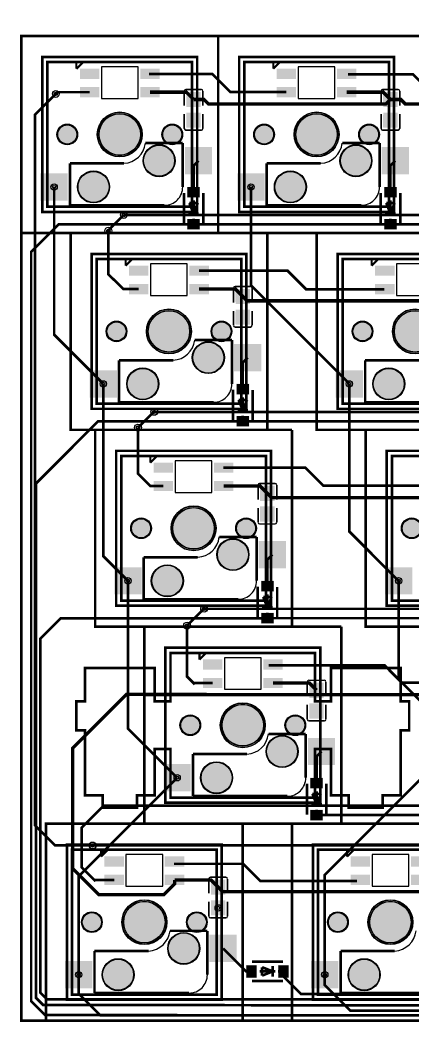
# Model space of a CAD drawing. Header units: millimetres. Extents: x 5 to 310, y -122 to -25.
# Drawn here: x 4.6 to 42.7, y -121.6 to -24.7 of the extents above; entities that cross this region are included whole.
import ezdxf

# ---------------------------------------------------------------- set-up
doc = ezdxf.new("R2010")
doc.units = ezdxf.units.MM
for name, color, linetype, true_color in [('BoardOutLine', 6, 'Continuous', 0xff00ff), ('BottomLayer', 5, 'Continuous', 0x0000ff), ('BottomPasteMaskLayer', 7, 'Continuous', 0x800000), ('BottomSilkLayer', 7, 'Continuous', 0x66cc33), ('BottomSolderMaskLayer', 7, 'Continuous', 0xaa00ff), ('Document', 7, 'Continuous', 0xffffff), ('Hole', 7, 'Continuous', 0x222222), ('Multi-Layer', 7, 'Continuous', 0xc0c0c0), ('TopLayer', 1, 'Continuous', 0xff0000), ('TopSilkLayer', 7, 'Continuous', 0xffcc00), ('TopSolderMaskLayer', 7, 'Continuous', 0x800080)]:
    doc.layers.add(name, color=color, linetype=linetype, true_color=true_color)

msp = doc.modelspace()

# ---------------------------------------------------------------- hatches: boundary and pattern name
at = {"layer": 'BottomLayer'}
for points in [[(10.478, -29.406), (12.256, -29.406), (12.256, -30.295), (10.478, -30.295)], [(16.32, -29.406), (18.098, -29.406), (18.098, -30.295), (16.32, -30.295)], [(29.528, -29.406), (31.306, -29.406), (31.306, -30.295), (29.528, -30.295)], [(35.37, -29.406), (37.148, -29.406), (37.148, -30.295), (35.37, -30.295)], [(10.478, -31.184), (12.256, -31.184), (12.256, -32.073), (10.478, -32.073)], [(16.32, -31.184), (18.098, -31.184), (18.098, -32.073), (16.32, -32.073)], [(22.107, -33.043), (20.757, -33.043), (20.757, -31.633), (22.107, -31.633)], [(29.528, -31.184), (31.306, -31.184), (31.306, -32.073), (29.528, -32.073)], [(35.37, -31.184), (37.148, -31.184), (37.148, -32.073), (35.37, -32.073)], [(41.157, -33.043), (39.807, -33.043), (39.807, -31.633), (41.157, -31.633)], [(22.107, -33.633), (20.757, -33.633), (20.757, -35.043), (22.107, -35.043)], [(41.157, -33.633), (39.807, -33.633), (39.807, -35.043), (41.157, -35.043)], [(20.638, -36.99), (23.178, -36.99), (23.178, -39.53), (20.638, -39.53)], [(39.688, -36.99), (42.228, -36.99), (42.228, -39.53), (39.688, -39.53)], [(6.668, -39.53), (9.208, -39.53), (9.208, -42.07), (6.668, -42.07)], [(25.718, -39.53), (28.258, -39.53), (28.258, -42.07), (25.718, -42.07)], [(22.032, -41.814), (22.032, -40.814), (20.832, -40.814), (20.832, -41.814)], [(41.082, -41.814), (41.082, -40.814), (39.882, -40.814), (39.882, -41.814)], [(22.032, -44.913), (22.032, -43.913), (20.832, -43.913), (20.832, -44.913)], [(41.082, -44.913), (41.082, -43.913), (39.882, -43.913), (39.882, -44.913)], [(15.24, -48.457), (17.018, -48.457), (17.018, -49.346), (15.24, -49.346)], [(21.082, -48.457), (22.86, -48.457), (22.86, -49.346), (21.082, -49.346)], [(39.053, -48.457), (40.831, -48.457), (40.831, -49.346), (39.053, -49.346)], [(15.24, -50.235), (17.018, -50.235), (17.018, -51.124), (15.24, -51.124)], [(21.082, -50.235), (22.86, -50.235), (22.86, -51.124), (21.082, -51.124)], [(39.053, -50.235), (40.831, -50.235), (40.831, -51.124), (39.053, -51.124)], [(26.869, -52.094), (25.519, -52.094), (25.519, -50.684), (26.869, -50.684)], [(26.869, -52.684), (25.519, -52.684), (25.519, -54.094), (26.869, -54.094)], [(25.4, -56.04), (27.94, -56.04), (27.94, -58.58), (25.4, -58.58)], [(11.43, -58.58), (13.97, -58.58), (13.97, -61.12), (11.43, -61.12)], [(35.243, -58.58), (37.783, -58.58), (37.783, -61.12), (35.243, -61.12)], [(26.794, -60.864), (26.794, -59.864), (25.594, -59.864), (25.594, -60.864)], [(26.794, -63.964), (26.794, -62.964), (25.594, -62.964), (25.594, -63.964)], [(17.622, -67.507), (19.4, -67.507), (19.4, -68.396), (17.622, -68.396)], [(23.464, -67.507), (25.242, -67.507), (25.242, -68.396), (23.464, -68.396)], [(17.622, -69.285), (19.4, -69.285), (19.4, -70.174), (17.622, -70.174)], [(23.464, -69.285), (25.242, -69.285), (25.242, -70.174), (23.464, -70.174)], [(29.251, -71.144), (27.901, -71.144), (27.901, -69.734), (29.251, -69.734)], [(29.251, -71.734), (27.901, -71.734), (27.901, -73.144), (29.251, -73.144)], [(27.782, -75.09), (30.322, -75.09), (30.322, -77.63), (27.782, -77.63)], [(13.812, -77.63), (16.352, -77.63), (16.352, -80.17), (13.812, -80.17)], [(40.006, -77.63), (42.546, -77.63), (42.546, -80.17), (40.006, -80.17)], [(29.176, -79.914), (29.176, -78.914), (27.976, -78.914), (27.976, -79.914)], [(29.176, -83.014), (29.176, -82.014), (27.976, -82.014), (27.976, -83.014)], [(22.384, -86.557), (24.162, -86.557), (24.162, -87.446), (22.384, -87.446)], [(28.226, -86.557), (30.004, -86.557), (30.004, -87.446), (28.226, -87.446)], [(22.384, -88.335), (24.162, -88.335), (24.162, -89.224), (22.384, -89.224)], [(28.226, -88.335), (30.004, -88.335), (30.004, -89.224), (28.226, -89.224)], [(34.013, -90.195), (32.663, -90.195), (32.663, -88.785), (34.013, -88.785)], [(34.013, -90.785), (32.663, -90.785), (32.663, -92.195), (34.013, -92.195)], [(32.544, -94.141), (35.084, -94.141), (35.084, -96.681), (32.544, -96.681)], [(18.574, -96.681), (21.114, -96.681), (21.114, -99.221), (18.574, -99.221)], [(33.938, -98.965), (33.938, -97.965), (32.738, -97.965), (32.738, -98.965)], [(33.938, -102.065), (33.938, -101.065), (32.738, -101.065), (32.738, -102.065)], [(12.859, -105.608), (14.637, -105.608), (14.637, -106.497), (12.859, -106.497)], [(18.701, -105.608), (20.479, -105.608), (20.479, -106.497), (18.701, -106.497)], [(36.672, -105.608), (38.45, -105.608), (38.45, -106.497), (36.672, -106.497)], [(42.514, -105.608), (44.292, -105.608), (44.292, -106.497), (42.514, -106.497)], [(12.859, -107.386), (14.637, -107.386), (14.637, -108.275), (12.859, -108.275)], [(18.701, -107.386), (20.479, -107.386), (20.479, -108.275), (18.701, -108.275)], [(36.672, -107.386), (38.45, -107.386), (38.45, -108.275), (36.672, -108.275)], [(42.514, -107.386), (44.292, -107.386), (44.292, -108.275), (42.514, -108.275)], [(24.488, -109.245), (23.138, -109.245), (23.138, -107.835), (24.488, -107.835)], [(24.488, -109.835), (23.138, -109.835), (23.138, -111.245), (24.488, -111.245)], [(23.019, -113.191), (25.559, -113.191), (25.559, -115.731), (23.019, -115.731)], [(9.049, -115.731), (11.589, -115.731), (11.589, -118.271), (9.049, -118.271)], [(27.526, -116.084), (26.526, -116.084), (26.526, -117.284), (27.526, -117.284)], [(30.626, -116.084), (29.626, -116.084), (29.626, -117.284), (30.626, -117.284)], [(32.862, -115.731), (35.402, -115.731), (35.402, -118.271), (32.862, -118.271)]]:
    msp.add_hatch(color=256, dxfattribs=at).paths.add_polyline_path(points)
at = {"layer": 'BottomPasteMaskLayer'}
for points in [[(10.478, -29.406), (12.256, -29.406), (12.256, -30.295), (10.478, -30.295)], [(16.32, -29.406), (18.098, -29.406), (18.098, -30.295), (16.32, -30.295)], [(29.528, -29.406), (31.306, -29.406), (31.306, -30.295), (29.528, -30.295)], [(35.37, -29.406), (37.148, -29.406), (37.148, -30.295), (35.37, -30.295)], [(10.478, -31.184), (12.256, -31.184), (12.256, -32.073), (10.478, -32.073)], [(16.32, -31.184), (18.098, -31.184), (18.098, -32.073), (16.32, -32.073)], [(22.052, -31.663), (20.772, -31.663), (20.722, -31.713), (20.722, -32.863), (20.772, -32.913), (21.182, -32.918), (21.182, -32.468), (21.632, -32.468), (21.632, -32.908), (22.052, -32.913), (22.102, -32.863), (22.102, -31.713)], [(29.528, -31.184), (31.306, -31.184), (31.306, -32.073), (29.528, -32.073)], [(35.37, -31.184), (37.148, -31.184), (37.148, -32.073), (35.37, -32.073)], [(41.102, -31.663), (39.822, -31.663), (39.772, -31.713), (39.772, -32.863), (39.822, -32.913), (40.232, -32.918), (40.232, -32.468), (40.682, -32.468), (40.682, -32.908), (41.102, -32.913), (41.152, -32.863), (41.152, -31.713)], [(22.052, -33.813), (21.632, -33.813), (21.632, -34.258), (21.182, -34.258), (21.182, -33.818), (20.772, -33.813), (20.722, -33.863), (20.722, -35.013), (20.772, -35.063), (22.052, -35.063), (22.102, -35.013), (22.102, -33.863)], [(41.102, -33.813), (40.682, -33.813), (40.682, -34.258), (40.232, -34.258), (40.232, -33.818), (39.822, -33.813), (39.772, -33.863), (39.772, -35.013), (39.822, -35.063), (41.102, -35.063), (41.152, -35.013), (41.152, -33.863)], [(20.638, -36.99), (23.178, -36.99), (23.178, -39.53), (20.638, -39.53)], [(39.688, -36.99), (42.228, -36.99), (42.228, -39.53), (39.688, -39.53)], [(6.668, -39.53), (9.208, -39.53), (9.208, -42.07), (6.668, -42.07)], [(25.718, -39.53), (28.258, -39.53), (28.258, -42.07), (25.718, -42.07)], [(22.032, -41.814), (22.032, -40.814), (20.832, -40.814), (20.832, -41.814)], [(41.082, -41.814), (41.082, -40.814), (39.882, -40.814), (39.882, -41.814)], [(22.032, -44.913), (22.032, -43.913), (20.832, -43.913), (20.832, -44.913)], [(41.082, -44.913), (41.082, -43.913), (39.882, -43.913), (39.882, -44.913)], [(15.24, -48.457), (17.018, -48.457), (17.018, -49.346), (15.24, -49.346)], [(21.082, -48.457), (22.86, -48.457), (22.86, -49.346), (21.082, -49.346)], [(39.053, -48.457), (40.831, -48.457), (40.831, -49.346), (39.053, -49.346)], [(15.24, -50.235), (17.018, -50.235), (17.018, -51.124), (15.24, -51.124)], [(21.082, -50.235), (22.86, -50.235), (22.86, -51.124), (21.082, -51.124)], [(39.053, -50.235), (40.831, -50.235), (40.831, -51.124), (39.053, -51.124)], [(26.814, -50.714), (25.534, -50.714), (25.484, -50.764), (25.484, -51.914), (25.534, -51.964), (25.944, -51.969), (25.944, -51.519), (26.394, -51.519), (26.394, -51.959), (26.814, -51.964), (26.864, -51.914), (26.864, -50.764)], [(26.814, -52.864), (26.394, -52.864), (26.394, -53.309), (25.944, -53.309), (25.944, -52.869), (25.534, -52.864), (25.484, -52.914), (25.484, -54.064), (25.534, -54.114), (26.814, -54.114), (26.864, -54.064), (26.864, -52.914)], [(25.4, -56.04), (27.94, -56.04), (27.94, -58.58), (25.4, -58.58)], [(11.43, -58.58), (13.97, -58.58), (13.97, -61.12), (11.43, -61.12)], [(35.243, -58.58), (37.783, -58.58), (37.783, -61.12), (35.243, -61.12)], [(26.794, -60.864), (26.794, -59.864), (25.594, -59.864), (25.594, -60.864)], [(26.794, -63.964), (26.794, -62.964), (25.594, -62.964), (25.594, -63.964)], [(17.622, -67.507), (19.4, -67.507), (19.4, -68.396), (17.622, -68.396)], [(23.464, -67.507), (25.242, -67.507), (25.242, -68.396), (23.464, -68.396)], [(17.622, -69.285), (19.4, -69.285), (19.4, -70.174), (17.622, -70.174)], [(23.464, -69.285), (25.242, -69.285), (25.242, -70.174), (23.464, -70.174)], [(29.196, -69.764), (27.916, -69.764), (27.866, -69.814), (27.866, -70.964), (27.916, -71.014), (28.326, -71.019), (28.326, -70.569), (28.776, -70.569), (28.776, -71.009), (29.196, -71.014), (29.246, -70.964), (29.246, -69.814)], [(29.196, -71.914), (28.776, -71.914), (28.776, -72.359), (28.326, -72.359), (28.326, -71.919), (27.916, -71.914), (27.866, -71.964), (27.866, -73.114), (27.916, -73.164), (29.196, -73.164), (29.246, -73.114), (29.246, -71.964)], [(27.782, -75.09), (30.322, -75.09), (30.322, -77.63), (27.782, -77.63)], [(13.812, -77.63), (16.352, -77.63), (16.352, -80.17), (13.812, -80.17)], [(40.006, -77.63), (42.546, -77.63), (42.546, -80.17), (40.006, -80.17)], [(29.176, -79.914), (29.176, -78.914), (27.976, -78.914), (27.976, -79.914)], [(29.176, -83.014), (29.176, -82.014), (27.976, -82.014), (27.976, -83.014)], [(22.384, -86.557), (24.162, -86.557), (24.162, -87.446), (22.384, -87.446)], [(28.226, -86.557), (30.004, -86.557), (30.004, -87.446), (28.226, -87.446)], [(22.384, -88.335), (24.162, -88.335), (24.162, -89.224), (22.384, -89.224)], [(28.226, -88.335), (30.004, -88.335), (30.004, -89.224), (28.226, -89.224)], [(33.958, -88.815), (32.678, -88.815), (32.628, -88.865), (32.628, -90.015), (32.678, -90.065), (33.088, -90.07), (33.088, -89.62), (33.538, -89.62), (33.538, -90.06), (33.958, -90.065), (34.008, -90.015), (34.008, -88.865)], [(33.958, -90.965), (33.538, -90.965), (33.538, -91.41), (33.088, -91.41), (33.088, -90.97), (32.678, -90.965), (32.628, -91.015), (32.628, -92.165), (32.678, -92.215), (33.958, -92.215), (34.008, -92.165), (34.008, -91.015)], [(32.544, -94.141), (35.084, -94.141), (35.084, -96.681), (32.544, -96.681)], [(18.574, -96.681), (21.114, -96.681), (21.114, -99.221), (18.574, -99.221)], [(33.938, -98.965), (33.938, -97.965), (32.738, -97.965), (32.738, -98.965)], [(33.938, -102.065), (33.938, -101.065), (32.738, -101.065), (32.738, -102.065)], [(12.859, -105.608), (14.637, -105.608), (14.637, -106.497), (12.859, -106.497)], [(18.701, -105.608), (20.479, -105.608), (20.479, -106.497), (18.701, -106.497)], [(36.672, -105.608), (38.45, -105.608), (38.45, -106.497), (36.672, -106.497)], [(42.514, -105.608), (44.292, -105.608), (44.292, -106.497), (42.514, -106.497)], [(12.859, -107.386), (14.637, -107.386), (14.637, -108.275), (12.859, -108.275)], [(18.701, -107.386), (20.479, -107.386), (20.479, -108.275), (18.701, -108.275)], [(36.672, -107.386), (38.45, -107.386), (38.45, -108.275), (36.672, -108.275)], [(42.514, -107.386), (44.292, -107.386), (44.292, -108.275), (42.514, -108.275)], [(24.433, -107.865), (23.153, -107.865), (23.103, -107.915), (23.103, -109.065), (23.153, -109.115), (23.563, -109.12), (23.563, -108.67), (24.013, -108.67), (24.013, -109.11), (24.433, -109.115), (24.483, -109.065), (24.483, -107.915)], [(24.433, -110.015), (24.013, -110.015), (24.013, -110.46), (23.563, -110.46), (23.563, -110.02), (23.153, -110.015), (23.103, -110.065), (23.103, -111.215), (23.153, -111.265), (24.433, -111.265), (24.483, -111.215), (24.483, -110.065)], [(23.019, -113.191), (25.559, -113.191), (25.559, -115.731), (23.019, -115.731)], [(9.049, -115.731), (11.589, -115.731), (11.589, -118.271), (9.049, -118.271)], [(27.526, -116.084), (26.526, -116.084), (26.526, -117.284), (27.526, -117.284)], [(30.626, -116.084), (29.626, -116.084), (29.626, -117.284), (30.626, -117.284)], [(32.862, -115.731), (35.402, -115.731), (35.402, -118.271), (32.862, -118.271)]]:
    msp.add_hatch(color=256, dxfattribs=at).paths.add_polyline_path(points)
at = {"layer": 'BottomSolderMaskLayer'}
for points in [[(10.427, -29.355), (12.307, -29.355), (12.307, -30.346), (10.427, -30.346)], [(16.269, -29.355), (18.149, -29.355), (18.149, -30.346), (16.269, -30.346)], [(29.477, -29.355), (31.357, -29.355), (31.357, -30.346), (29.477, -30.346)], [(35.319, -29.355), (37.199, -29.355), (37.199, -30.346), (35.319, -30.346)], [(10.427, -31.133), (12.307, -31.133), (12.307, -32.124), (10.427, -32.124)], [(16.269, -31.133), (18.149, -31.133), (18.149, -32.124), (16.269, -32.124)], [(22.131, -33.07), (20.732, -33.07), (20.732, -31.607), (22.131, -31.607)], [(29.477, -31.133), (31.357, -31.133), (31.357, -32.124), (29.477, -32.124)], [(35.319, -31.133), (37.199, -31.133), (37.199, -32.124), (35.319, -32.124)], [(41.182, -33.07), (39.783, -33.07), (39.783, -31.607), (41.182, -31.607)], [(12.112, -35.72, 1), (16.463, -35.72, 1)], [(22.131, -33.607), (20.732, -33.607), (20.732, -35.07), (22.131, -35.07)], [(31.163, -35.72, 1), (35.514, -35.72, 1)], [(41.182, -33.607), (39.783, -33.607), (39.783, -35.07), (41.182, -35.07)], [(8.207, -35.72, 1), (10.208, -35.72, 1)], [(18.367, -35.72, 1), (20.368, -35.72, 1)], [(27.258, -35.72, 1), (29.259, -35.72, 1)], [(37.418, -35.72, 1), (39.419, -35.72, 1)], [(16.547, -38.26, 1), (19.648, -38.26, 1)], [(35.598, -38.26, 1), (38.699, -38.26, 1)], [(20.587, -36.939), (23.229, -36.939), (23.229, -39.58), (20.587, -39.58)], [(39.637, -36.939), (42.279, -36.939), (42.279, -39.58), (39.637, -39.58)], [(6.617, -39.479), (9.259, -39.479), (9.259, -42.12), (6.617, -42.12)], [(10.197, -40.8, 1), (13.298, -40.8, 1)], [(25.667, -39.479), (28.309, -39.479), (28.309, -42.12), (25.667, -42.12)], [(29.248, -40.8, 1), (32.349, -40.8, 1)], [(22.062, -41.835), (22.062, -40.792), (20.801, -40.792), (20.801, -41.835)], [(41.113, -41.835), (41.113, -40.792), (39.852, -40.792), (39.852, -41.835)], [(22.062, -44.935), (22.062, -43.892), (20.801, -43.892), (20.801, -44.935)], [(41.113, -44.935), (41.113, -43.892), (39.852, -43.892), (39.852, -44.935)], [(15.19, -48.406), (17.069, -48.406), (17.069, -49.396), (15.19, -49.396)], [(21.032, -48.406), (22.911, -48.406), (22.911, -49.396), (21.032, -49.396)], [(39.003, -48.406), (40.882, -48.406), (40.882, -49.396), (39.003, -49.396)], [(15.19, -50.184), (17.069, -50.184), (17.069, -51.174), (15.19, -51.174)], [(21.032, -50.184), (22.911, -50.184), (22.911, -51.174), (21.032, -51.174)], [(39.003, -50.184), (40.882, -50.184), (40.882, -51.174), (39.003, -51.174)], [(26.894, -52.12), (25.495, -52.12), (25.495, -50.657), (26.894, -50.657)], [(16.875, -54.77, 1), (21.226, -54.77, 1)], [(26.894, -52.657), (25.495, -52.657), (25.495, -54.12), (26.894, -54.12)], [(40.688, -54.77, 1), (45.039, -54.77, 1)], [(12.97, -54.77, 1), (14.971, -54.77, 1)], [(23.13, -54.77, 1), (25.131, -54.77, 1)], [(36.783, -54.77, 1), (38.784, -54.77, 1)], [(21.31, -57.31, 1), (24.411, -57.31, 1)], [(25.35, -55.989), (27.991, -55.989), (27.991, -58.631), (25.35, -58.631)], [(11.38, -58.529), (14.021, -58.529), (14.021, -61.171), (11.38, -61.171)], [(14.96, -59.85, 1), (18.061, -59.85, 1)], [(35.193, -58.529), (37.834, -58.529), (37.834, -61.171), (35.193, -61.171)], [(38.773, -59.85, 1), (41.874, -59.85, 1)], [(26.825, -60.885), (26.825, -59.843), (25.564, -59.843), (25.564, -60.885)], [(26.825, -63.985), (26.825, -62.943), (25.564, -62.943), (25.564, -63.985)], [(17.571, -67.456), (19.451, -67.456), (19.451, -68.447), (17.571, -68.447)], [(23.413, -67.456), (25.293, -67.456), (25.293, -68.447), (23.413, -68.447)], [(17.571, -69.234), (19.451, -69.234), (19.451, -70.225), (17.571, -70.225)], [(23.413, -69.234), (25.293, -69.234), (25.293, -70.225), (23.413, -70.225)], [(29.275, -71.171), (27.876, -71.171), (27.876, -69.708), (29.275, -69.708)], [(19.256, -73.82, 1), (23.607, -73.82, 1)], [(29.275, -71.708), (27.876, -71.708), (27.876, -73.171), (29.275, -73.171)], [(15.351, -73.82, 1), (17.352, -73.82, 1)], [(25.511, -73.82, 1), (27.512, -73.82, 1)], [(41.546, -73.82, 1), (43.547, -73.82, 1)], [(23.691, -76.36, 1), (26.792, -76.36, 1)], [(27.731, -75.04), (30.373, -75.04), (30.373, -77.681), (27.731, -77.681)], [(17.341, -78.9, 1), (20.442, -78.9, 1)], [(13.761, -77.58), (16.403, -77.58), (16.403, -80.221), (13.761, -80.221)], [(39.955, -77.58), (42.597, -77.58), (42.597, -80.221), (39.955, -80.221)], [(29.206, -79.936), (29.206, -78.893), (27.945, -78.893), (27.945, -79.936)], [(29.206, -83.035), (29.206, -81.993), (27.945, -81.993), (27.945, -83.035)], [(22.334, -86.507), (24.213, -86.507), (24.213, -87.497), (22.334, -87.497)], [(28.176, -86.507), (30.055, -86.507), (30.055, -87.497), (28.176, -87.497)], [(22.334, -88.285), (24.213, -88.285), (24.213, -89.275), (22.334, -89.275)], [(28.176, -88.285), (30.055, -88.285), (30.055, -89.275), (28.176, -89.275)], [(34.038, -90.221), (32.639, -90.221), (32.639, -88.758), (34.038, -88.758)], [(24.019, -92.871, 1), (28.37, -92.871, 1)], [(34.038, -90.758), (32.639, -90.758), (32.639, -92.221), (34.038, -92.221)], [(20.114, -92.871, 1), (22.115, -92.871, 1)], [(30.274, -92.871, 1), (32.275, -92.871, 1)], [(28.454, -95.411, 1), (31.555, -95.411, 1)], [(32.494, -94.09), (35.135, -94.09), (35.135, -96.732), (32.494, -96.732)], [(18.524, -96.63), (21.165, -96.63), (21.165, -99.272), (18.524, -99.272)], [(22.104, -97.951, 1), (25.205, -97.951, 1)], [(33.969, -98.986), (33.969, -97.944), (32.708, -97.944), (32.708, -98.986)], [(33.969, -102.086), (33.969, -101.044), (32.708, -101.044), (32.708, -102.086)], [(12.808, -105.557), (14.688, -105.557), (14.688, -106.548), (12.808, -106.548)], [(18.65, -105.557), (20.53, -105.557), (20.53, -106.548), (18.65, -106.548)], [(36.621, -105.557), (38.501, -105.557), (38.501, -106.548), (36.621, -106.548)], [(42.463, -105.557), (44.343, -105.557), (44.343, -106.548), (42.463, -106.548)], [(12.808, -107.335), (14.688, -107.335), (14.688, -108.326), (12.808, -108.326)], [(18.65, -107.335), (20.53, -107.335), (20.53, -108.326), (18.65, -108.326)], [(36.621, -107.335), (38.501, -107.335), (38.501, -108.326), (36.621, -108.326)], [(42.463, -107.335), (44.343, -107.335), (44.343, -108.326), (42.463, -108.326)], [(24.512, -109.272), (23.114, -109.272), (23.114, -107.808), (24.512, -107.808)], [(14.494, -111.921, 1), (18.844, -111.921, 1)], [(24.512, -109.809), (23.114, -109.809), (23.114, -111.272), (24.512, -111.272)], [(38.307, -111.921, 1), (42.657, -111.921, 1)], [(10.589, -111.921, 1), (12.589, -111.921, 1)], [(20.749, -111.921, 1), (22.749, -111.921, 1)], [(34.402, -111.921, 1), (36.402, -111.921, 1)], [(18.929, -114.461, 1), (22.029, -114.461, 1)], [(22.968, -113.141), (25.61, -113.141), (25.61, -115.782), (22.968, -115.782)], [(8.998, -115.681), (11.64, -115.681), (11.64, -118.322), (8.998, -118.322)], [(12.579, -117.001, 1), (15.679, -117.001, 1)], [(27.551, -116.059), (26.5, -116.059), (26.5, -117.309), (27.551, -117.309)], [(30.651, -116.059), (29.6, -116.059), (29.6, -117.309), (30.651, -117.309)], [(32.811, -115.681), (35.453, -115.681), (35.453, -118.322), (32.811, -118.322)], [(36.392, -117.001, 1), (39.492, -117.001, 1)]]:
    msp.add_hatch(color=256, dxfattribs=at).paths.add_polyline_path(points)
at = {"layer": 'Document'}
for points in [[(20.995, -41.392), (21.884, -41.392), (21.884, -41.138), (20.995, -41.138)], [(21.559, -41.72), (21.559, -40.831), (21.305, -40.831), (21.305, -41.72)], [(40.046, -41.392), (40.935, -41.392), (40.935, -41.138), (40.046, -41.138)], [(40.609, -41.72), (40.609, -40.831), (40.355, -40.831), (40.355, -41.72)], [(21.559, -44.769), (21.559, -43.88), (21.305, -43.88), (21.305, -44.769)], [(40.609, -44.769), (40.609, -43.88), (40.355, -43.88), (40.355, -44.769)], [(26.321, -60.771), (26.321, -59.882), (26.067, -59.882), (26.067, -60.771)], [(25.758, -60.443), (26.647, -60.443), (26.647, -60.189), (25.758, -60.189)], [(26.321, -63.819), (26.321, -62.93), (26.067, -62.93), (26.067, -63.819)], [(28.139, -79.493), (29.028, -79.493), (29.028, -79.239), (28.139, -79.239)], [(28.703, -79.821), (28.703, -78.932), (28.449, -78.932), (28.449, -79.821)], [(28.703, -82.869), (28.703, -81.98), (28.449, -81.98), (28.449, -82.869)], [(32.902, -98.543), (33.791, -98.543), (33.791, -98.289), (32.902, -98.289)], [(33.465, -98.872), (33.465, -97.983), (33.211, -97.983), (33.211, -98.872)], [(33.465, -101.92), (33.465, -101.031), (33.211, -101.031), (33.211, -101.92)], [(27.104, -117.12), (27.104, -116.231), (26.85, -116.231), (26.85, -117.12)], [(27.433, -116.557), (26.544, -116.557), (26.544, -116.811), (27.433, -116.811)], [(30.481, -116.557), (29.592, -116.557), (29.592, -116.811), (30.481, -116.811)]]:
    msp.add_hatch(color=256, dxfattribs=at).paths.add_polyline_path(points)
at = {"layer": 'Multi-Layer'}
for points in [[(12.138, -35.72, 1), (16.438, -35.72, 1)], [(31.188, -35.72, 1), (35.488, -35.72, 1)], [(8.233, -35.72, 1), (10.183, -35.72, 1)], [(18.393, -35.72, 1), (20.343, -35.72, 1)], [(27.283, -35.72, 1), (29.233, -35.72, 1)], [(37.443, -35.72, 1), (39.393, -35.72, 1)], [(16.573, -38.26, 1), (19.623, -38.26, 1)], [(35.623, -38.26, 1), (38.673, -38.26, 1)], [(10.223, -40.8, 1), (13.273, -40.8, 1)], [(29.273, -40.8, 1), (32.323, -40.8, 1)], [(16.901, -54.77, 1), (21.201, -54.77, 1)], [(40.714, -54.77, 1), (45.014, -54.77, 1)], [(12.996, -54.77, 1), (14.946, -54.77, 1)], [(23.156, -54.77, 1), (25.106, -54.77, 1)], [(36.809, -54.77, 1), (38.759, -54.77, 1)], [(21.336, -57.31, 1), (24.386, -57.31, 1)], [(14.986, -59.85, 1), (18.036, -59.85, 1)], [(38.799, -59.85, 1), (41.849, -59.85, 1)], [(19.282, -73.82, 1), (23.582, -73.82, 1)], [(15.377, -73.82, 1), (17.327, -73.82, 1)], [(25.537, -73.82, 1), (27.487, -73.82, 1)], [(41.571, -73.82, 1), (43.521, -73.82, 1)], [(23.717, -76.36, 1), (26.767, -76.36, 1)], [(17.367, -78.9, 1), (20.417, -78.9, 1)], [(24.044, -92.871, 1), (28.344, -92.871, 1)], [(20.139, -92.871, 1), (22.089, -92.871, 1)], [(30.299, -92.871, 1), (32.249, -92.871, 1)], [(28.479, -95.411, 1), (31.529, -95.411, 1)], [(22.129, -97.951, 1), (25.179, -97.951, 1)], [(14.519, -111.921, 1), (18.819, -111.921, 1)], [(38.332, -111.921, 1), (42.632, -111.921, 1)], [(10.614, -111.921, 1), (12.564, -111.921, 1)], [(20.774, -111.921, 1), (22.724, -111.921, 1)], [(34.427, -111.921, 1), (36.377, -111.921, 1)], [(18.954, -114.461, 1), (22.004, -114.461, 1)], [(12.604, -117.001, 1), (15.654, -117.001, 1)], [(36.417, -117.001, 1), (39.467, -117.001, 1)]]:
    msp.add_hatch(color=256, dxfattribs=at).paths.add_polyline_path(points)
at = {"layer": 'TopSolderMaskLayer'}
for points in [[(12.112, -35.72, 1), (16.463, -35.72, 1)], [(31.163, -35.72, 1), (35.514, -35.72, 1)], [(8.207, -35.72, 1), (10.208, -35.72, 1)], [(18.367, -35.72, 1), (20.368, -35.72, 1)], [(27.258, -35.72, 1), (29.259, -35.72, 1)], [(37.418, -35.72, 1), (39.419, -35.72, 1)], [(16.547, -38.26, 1), (19.648, -38.26, 1)], [(35.598, -38.26, 1), (38.699, -38.26, 1)], [(10.197, -40.8, 1), (13.298, -40.8, 1)], [(29.248, -40.8, 1), (32.349, -40.8, 1)], [(16.875, -54.77, 1), (21.226, -54.77, 1)], [(40.688, -54.77, 1), (45.039, -54.77, 1)], [(12.97, -54.77, 1), (14.971, -54.77, 1)], [(23.13, -54.77, 1), (25.131, -54.77, 1)], [(36.783, -54.77, 1), (38.784, -54.77, 1)], [(21.31, -57.31, 1), (24.411, -57.31, 1)], [(14.96, -59.85, 1), (18.061, -59.85, 1)], [(38.773, -59.85, 1), (41.874, -59.85, 1)], [(19.256, -73.82, 1), (23.607, -73.82, 1)], [(15.351, -73.82, 1), (17.352, -73.82, 1)], [(25.511, -73.82, 1), (27.512, -73.82, 1)], [(41.546, -73.82, 1), (43.547, -73.82, 1)], [(23.691, -76.36, 1), (26.792, -76.36, 1)], [(17.341, -78.9, 1), (20.442, -78.9, 1)], [(24.019, -92.871, 1), (28.37, -92.871, 1)], [(20.114, -92.871, 1), (22.115, -92.871, 1)], [(30.274, -92.871, 1), (32.275, -92.871, 1)], [(28.454, -95.411, 1), (31.555, -95.411, 1)], [(22.104, -97.951, 1), (25.205, -97.951, 1)], [(14.494, -111.921, 1), (18.844, -111.921, 1)], [(38.307, -111.921, 1), (42.657, -111.921, 1)], [(10.589, -111.921, 1), (12.589, -111.921, 1)], [(20.749, -111.921, 1), (22.749, -111.921, 1)], [(34.402, -111.921, 1), (36.402, -111.921, 1)], [(18.929, -114.461, 1), (22.029, -114.461, 1)], [(12.579, -117.001, 1), (15.679, -117.001, 1)], [(36.392, -117.001, 1), (39.492, -117.001, 1)]]:
    msp.add_hatch(color=256, dxfattribs=at).paths.add_polyline_path(points)

# ---------------------------------------------------------------- linework, layer by layer
at = {"layer": 'BoardOutLine', "const_width": 0.254}
msp.add_lwpolyline([(4.766, -26.196), (309.566, -26.196), (309.566, -121.445), (4.766, -121.445), (4.766, -26.196)], close=True, dxfattribs=at)
at = {"layer": 'BottomLayer'}
for points, const_width in [([(30.401, -31.628), (25.014, -31.628), (23.254, -29.868), (17.122, -29.868)], 0.254), ([(49.347, -31.603), (44.369, -31.603), (42.667, -29.901), (36.393, -29.901)], 0.254), ([(8.103, -31.801), (8.275, -31.629), (11.367, -31.629)], 0.254), ([(21.432, -32.338), (20.722, -31.629), (17.209, -31.629)], 0.33), ([(40.482, -32.338), (39.772, -31.629), (36.259, -31.629)], 0.33), ([(40.482, -32.338), (40.054, -32.766), (22.86, -32.766), (22.432, -32.338), (21.432, -32.338)], 0.33), ([(59.533, -32.338), (59.105, -32.766), (41.91, -32.766), (41.482, -32.338), (40.482, -32.338)], 0.33), ([(21.908, -38.26), (21.432, -38.736), (21.432, -41.314)], 0.254), ([(40.958, -38.26), (40.482, -38.736), (40.482, -41.314)], 0.254), ([(280.696, -43.51), (280.696, -43.51), (14.681, -43.51)], 0.254), ([(21.433, -44.415), (8.367, -44.415), (5.715, -47.066), (5.715, -119.558), (7.061, -120.904), (19.736, -120.904)], 0.254), ([(21.432, -44.414), (21.432, -44.414), (307.188, -44.414)], 0.254), ([(13.183, -45.034), (13.183, -49.251), (14.651, -50.678), (16.129, -50.678)], 0.254), ([(39.891, -50.693), (32.316, -50.693), (30.531, -48.908), (21.969, -48.908)], 0.254), ([(26.194, -51.389), (25.485, -50.679), (21.972, -50.679)], 0.33), ([(26.194, -51.389), (26.622, -51.816), (48.768, -51.816), (49.195, -51.389), (50.007, -51.389)], 0.33), ([(26.671, -57.31), (26.194, -57.786), (26.194, -60.364)], 0.254), ([(280.696, -62.561), (280.696, -62.561), (17.628, -62.561)], 0.254), ([(26.195, -63.465), (12.202, -63.465), (6.172, -69.495), (6.172, -119.228), (6.883, -119.939), (19.431, -119.939)], 0.254), ([(16.053, -64.084), (16.053, -68.529), (17.254, -69.728), (18.512, -69.728)], 0.254), ([(307.188, -63.464), (307.188, -63.464), (26.194, -63.464)], 0.254), ([(44.816, -69.693), (33.978, -69.693), (32.25, -67.965), (24.326, -67.965)], 0.254), ([(28.576, -70.439), (27.866, -69.729), (24.353, -69.729)], 0.33), ([(28.576, -70.439), (29.003, -70.866), (53.34, -70.866), (53.767, -70.439), (54.77, -70.439)], 0.33), ([(29.052, -76.36), (28.576, -76.837), (28.576, -79.415)], 0.254), ([(280.696, -81.611), (280.696, -81.611), (22.454, -81.611)], 0.254), ([(28.575, -82.515), (8.595, -82.515), (6.604, -84.506), (6.604, -118.745), (7.239, -119.38), (19.533, -119.38)], 0.254), ([(20.803, -83.236), (20.803, -88.164), (21.463, -88.824), (21.507, -88.78), (23.273, -88.78)], 0.254), ([(28.576, -82.514), (28.576, -82.514), (307.188, -82.514)], 0.254), ([(54.206, -88.766), (41.6, -88.766), (39.909, -87.071), (28.712, -87.071)], 0.254), ([(33.338, -89.49), (32.629, -88.78), (29.115, -88.78)], 0.33), ([(33.338, -89.49), (32.629, -88.78), (29.115, -88.78)], 0.33), ([(19.591, -107.831), (19.591, -108.222), (18.542, -109.271), (12.268, -109.271), (9.728, -106.731), (9.728, -95.098), (14.935, -89.891), (35.228, -89.916)], 0.33), ([(33.764, -89.916), (63.246, -89.916), (63.673, -89.489), (64.295, -89.489)], 0.33), ([(33.814, -95.411), (33.338, -95.887), (33.338, -98.465)], 0.254), ([(280.696, -100.66), (12.723, -100.66), (10.592, -102.794), (10.592, -106.604), (11.862, -107.874), (11.905, -107.831), (13.749, -107.831)], 0.254), ([(307.188, -101.565), (307.188, -101.565), (33.338, -101.565)], 0.254), ([(153.01, -104.496), (153.01, -104.496), (11.659, -104.496)], 0.254), ([(37.257, -107.948), (27.899, -107.948), (26.228, -106.276), (19.543, -106.276)], 0.254), ([(23.813, -108.54), (23.103, -107.83), (19.59, -107.83)], 0.33), ([(23.813, -108.54), (24.239, -108.966), (46.228, -108.966), (46.654, -108.54), (47.626, -108.54)], 0.33), ([(24.289, -114.461), (26.512, -116.684), (27.026, -116.684)], 0.254), ([(56.033, -118.872), (31.826, -118.872), (30.124, -117.17), (30.124, -116.685)], 0.254), ([(19.431, -119.939), (19.431, -119.939), (150.267, -120.142)], 0.254), ([(19.533, -119.38), (19.533, -119.38), (150.267, -119.38)], 0.254), ([(19.723, -120.828), (19.825, -120.93), (150.267, -120.93)], 0.254)]:
    msp.add_lwpolyline(points, dxfattribs=dict(at, const_width=const_width))
at = {"layer": 'BottomSilkLayer'}
for points, const_width in [([(10.097, -29.37), (10.097, -29.37), (10.732, -28.735)], 0.2), ([(10.097, -28.735), (10.097, -28.735), (10.732, -28.735)], 0.2), ([(10.097, -29.37), (10.097, -29.37), (10.097, -28.735)], 0.2), ([(29.147, -29.37), (29.147, -29.37), (29.782, -28.735)], 0.2), ([(29.147, -28.735), (29.147, -28.735), (29.782, -28.735)], 0.2), ([(29.147, -29.37), (29.147, -29.37), (29.147, -28.735)], 0.2), ([(20.528, -31.527), (20.528, -31.527), (20.528, -32.937)], 0.152), ([(22.183, -31.375), (22.183, -31.375), (20.681, -31.375)], 0.152), ([(22.335, -32.937), (22.335, -32.937), (22.335, -31.527)], 0.152), ([(39.579, -31.527), (39.579, -31.527), (39.579, -32.937)], 0.152), ([(41.233, -31.375), (41.233, -31.375), (39.731, -31.375)], 0.152), ([(41.386, -32.937), (41.386, -32.937), (41.386, -31.527)], 0.152), ([(20.528, -35.149), (20.528, -35.149), (20.528, -33.739)], 0.152), ([(22.335, -33.739), (22.335, -33.739), (22.335, -35.149)], 0.152), ([(39.579, -35.149), (39.579, -35.149), (39.579, -33.739)], 0.152), ([(41.386, -33.739), (41.386, -33.739), (41.386, -35.149)], 0.152), ([(22.183, -35.302), (22.183, -35.302), (20.681, -35.302)], 0.152), ([(41.233, -35.302), (41.233, -35.302), (39.731, -35.302)], 0.152), ([(20.499, -44.37), (20.499, -44.37), (20.499, -41.37)], 0.254), ([(22.378, -44.384), (22.378, -44.384), (22.378, -41.384)], 0.254), ([(39.549, -44.37), (39.549, -44.37), (39.549, -41.37)], 0.254), ([(41.429, -44.384), (41.429, -44.384), (41.429, -41.384)], 0.254), ([(21.025, -42.355), (21.025, -42.355), (21.432, -43.372)], 0.254), ([(21.838, -42.355), (21.838, -42.355), (21.025, -42.355)], 0.254), ([(21.432, -43.626), (21.432, -43.626), (21.432, -42.101)], 0.254), ([(21.432, -43.372), (21.432, -43.372), (21.838, -42.355)], 0.254), ([(40.076, -42.355), (40.076, -42.355), (40.482, -43.372)], 0.254), ([(40.889, -42.355), (40.889, -42.355), (40.076, -42.355)], 0.254), ([(40.482, -43.626), (40.482, -43.626), (40.482, -42.101)], 0.254), ([(40.482, -43.372), (40.482, -43.372), (40.889, -42.355)], 0.254), ([(21.94, -43.372), (21.94, -43.372), (20.924, -43.372)], 0.254), ([(40.99, -43.372), (40.99, -43.372), (39.974, -43.372)], 0.254), ([(14.859, -48.42), (14.859, -48.42), (15.494, -47.785)], 0.2), ([(14.859, -47.785), (14.859, -47.785), (15.494, -47.785)], 0.2), ([(14.859, -48.42), (14.859, -48.42), (14.859, -47.785)], 0.2), ([(38.672, -48.42), (38.672, -48.42), (39.307, -47.785)], 0.2), ([(38.672, -47.785), (38.672, -47.785), (39.307, -47.785)], 0.2), ([(38.672, -48.42), (38.672, -48.42), (38.672, -47.785)], 0.2), ([(26.946, -50.425), (26.946, -50.425), (25.443, -50.425)], 0.152), ([(25.291, -50.578), (25.291, -50.578), (25.291, -51.988)], 0.152), ([(27.098, -51.988), (27.098, -51.988), (27.098, -50.578)], 0.152), ([(25.291, -54.2), (25.291, -54.2), (25.291, -52.79)], 0.152), ([(27.098, -52.79), (27.098, -52.79), (27.098, -54.2)], 0.152), ([(26.946, -54.352), (26.946, -54.352), (25.443, -54.352)], 0.152), ([(25.261, -63.421), (25.261, -63.421), (25.261, -60.421)], 0.254), ([(26.194, -62.676), (26.194, -62.676), (26.194, -61.152)], 0.254), ([(27.141, -63.434), (27.141, -63.434), (27.141, -60.434)], 0.254), ([(25.788, -61.406), (25.788, -61.406), (26.194, -62.422)], 0.254), ([(26.601, -61.406), (26.601, -61.406), (25.788, -61.406)], 0.254), ([(26.194, -62.422), (26.194, -62.422), (26.601, -61.406)], 0.254), ([(26.702, -62.422), (26.702, -62.422), (25.686, -62.422)], 0.254), ([(17.241, -67.47), (17.241, -67.47), (17.876, -66.835)], 0.2), ([(17.241, -66.835), (17.241, -66.835), (17.876, -66.835)], 0.2), ([(17.241, -67.47), (17.241, -67.47), (17.241, -66.835)], 0.2), ([(27.672, -69.628), (27.672, -69.628), (27.672, -71.038)], 0.152), ([(29.327, -69.476), (29.327, -69.476), (27.824, -69.476)], 0.152), ([(29.479, -71.038), (29.479, -71.038), (29.479, -69.628)], 0.152), ([(27.672, -73.25), (27.672, -73.25), (27.672, -71.84)], 0.152), ([(29.479, -71.84), (29.479, -71.84), (29.479, -73.25)], 0.152), ([(29.327, -73.403), (29.327, -73.403), (27.824, -73.403)], 0.152), ([(27.643, -82.471), (27.643, -82.471), (27.643, -79.471)], 0.254), ([(29.522, -82.484), (29.522, -82.484), (29.522, -79.484)], 0.254), ([(28.169, -80.456), (28.169, -80.456), (28.576, -81.472)], 0.254), ([(28.982, -80.456), (28.982, -80.456), (28.169, -80.456)], 0.254), ([(28.576, -81.726), (28.576, -81.726), (28.576, -80.202)], 0.254), ([(28.576, -81.472), (28.576, -81.472), (28.982, -80.456)], 0.254), ([(29.084, -81.472), (29.084, -81.472), (28.068, -81.472)], 0.254), ([(22.003, -86.521), (22.003, -86.521), (22.638, -85.886)], 0.2), ([(22.003, -85.886), (22.003, -85.886), (22.638, -85.886)], 0.2), ([(22.003, -86.521), (22.003, -86.521), (22.003, -85.886)], 0.2), ([(32.435, -88.678), (32.435, -88.678), (32.435, -90.088)], 0.152), ([(34.089, -88.526), (34.089, -88.526), (32.587, -88.526)], 0.152), ([(34.242, -90.088), (34.242, -90.088), (34.242, -88.678)], 0.152), ([(32.435, -92.301), (32.435, -92.301), (32.435, -90.891)], 0.152), ([(34.242, -90.891), (34.242, -90.891), (34.242, -92.301)], 0.152), ([(34.089, -92.453), (34.089, -92.453), (32.587, -92.453)], 0.152), ([(32.405, -101.522), (32.405, -101.522), (32.405, -98.522)], 0.254), ([(34.285, -101.535), (34.285, -101.535), (34.285, -98.535)], 0.254), ([(32.932, -99.507), (32.932, -99.507), (33.338, -100.523)], 0.254), ([(33.745, -99.507), (33.745, -99.507), (32.932, -99.507)], 0.254), ([(33.338, -100.777), (33.338, -100.777), (33.338, -99.253)], 0.254), ([(33.338, -100.523), (33.338, -100.523), (33.745, -99.507)], 0.254), ([(33.846, -100.523), (33.846, -100.523), (32.83, -100.523)], 0.254), ([(12.478, -105.571), (12.478, -105.571), (13.113, -104.936)], 0.2), ([(12.478, -104.936), (12.478, -104.936), (13.113, -104.936)], 0.2), ([(12.478, -105.571), (12.478, -105.571), (12.478, -104.936)], 0.2), ([(36.291, -105.571), (36.291, -105.571), (36.926, -104.936)], 0.2), ([(36.291, -104.936), (36.291, -104.936), (36.926, -104.936)], 0.2), ([(36.291, -105.571), (36.291, -105.571), (36.291, -104.936)], 0.2), ([(24.564, -107.576), (24.564, -107.576), (23.062, -107.576)], 0.152), ([(22.909, -107.729), (22.909, -107.729), (22.909, -109.139)], 0.152), ([(24.717, -109.139), (24.717, -109.139), (24.717, -107.729)], 0.152), ([(22.909, -111.351), (22.909, -111.351), (22.909, -109.941)], 0.152), ([(24.717, -109.941), (24.717, -109.941), (24.717, -111.351)], 0.152), ([(24.564, -111.504), (24.564, -111.504), (23.062, -111.504)], 0.152), ([(30.096, -115.737), (30.096, -115.737), (27.096, -115.737)], 0.254), ([(28.068, -116.278), (28.068, -116.278), (28.068, -117.09)], 0.254), ([(29.084, -116.684), (29.084, -116.684), (28.068, -116.278)], 0.254), ([(29.084, -116.176), (29.084, -116.176), (29.084, -117.192)], 0.254), ([(29.338, -116.684), (29.338, -116.684), (27.814, -116.684)], 0.254), ([(28.068, -117.09), (28.068, -117.09), (29.084, -116.684)], 0.254), ([(30.082, -117.617), (30.082, -117.617), (27.082, -117.617)], 0.254)]:
    msp.add_lwpolyline(points, dxfattribs=dict(at, const_width=const_width))
for centre, start, end in [((20.681, -31.527), 90, 180), ((22.183, -31.527), 0, 90), ((39.731, -31.527), 90, 180), ((41.233, -31.527), 0, 90), ((20.681, -35.149), 180, 270), ((22.183, -35.149), 270, 0), ((39.731, -35.149), 180, 270), ((41.233, -35.149), 270, 0), ((25.443, -50.578), 90, 180), ((26.946, -50.578), 0, 90), ((25.443, -54.2), 180, 270), ((26.946, -54.2), 270, 0), ((27.824, -69.628), 90, 180), ((29.327, -69.628), 0, 90), ((27.824, -73.25), 180, 270), ((29.327, -73.25), 270, 0), ((32.587, -88.678), 90, 180), ((34.089, -88.678), 0, 90), ((32.587, -92.301), 180, 270), ((34.089, -92.301), 270, 0), ((23.062, -107.729), 90, 180), ((24.564, -107.729), 0, 90), ((23.062, -111.351), 180, 270), ((24.564, -111.351), 270, 0)]:
    msp.add_arc(centre, 0.152, start, end, dxfattribs=at)
at = {"layer": 'BottomSolderMaskLayer'}
for centre, radius in [((14.288, -35.72), 2.175), ((14.288, -35.72), 2.024), ((33.338, -35.72), 2.175), ((33.338, -35.72), 2.024), ((9.208, -35.72), 1), ((9.208, -35.72), 0.949), ((19.368, -35.72), 1), ((19.368, -35.72), 0.949), ((28.258, -35.72), 1), ((28.258, -35.72), 0.949), ((38.418, -35.72), 1), ((38.418, -35.72), 0.949), ((18.098, -38.26), 1.55), ((18.098, -38.26), 1.525), ((37.148, -38.26), 1.55), ((37.148, -38.26), 1.525), ((11.748, -40.8), 1.55), ((11.748, -40.8), 1.525), ((30.798, -40.8), 1.55), ((30.798, -40.8), 1.525), ((19.051, -54.77), 2.175), ((19.05, -54.77), 2.024), ((42.864, -54.77), 2.175), ((42.864, -54.77), 2.024), ((13.971, -54.77), 1), ((13.97, -54.77), 0.949), ((24.131, -54.77), 1), ((24.13, -54.77), 0.949), ((37.784, -54.77), 1), ((37.783, -54.77), 0.949), ((22.861, -57.31), 1.55), ((22.86, -57.31), 1.525), ((16.511, -59.85), 1.55), ((16.51, -59.85), 1.525), ((40.324, -59.85), 1.55), ((40.323, -59.85), 1.525), ((21.432, -73.82), 2.175), ((21.432, -73.82), 2.024), ((16.352, -73.82), 1), ((16.352, -73.82), 0.949), ((26.512, -73.82), 1), ((26.512, -73.82), 0.949), ((42.546, -73.82), 1), ((42.546, -73.82), 0.949), ((25.242, -76.36), 1.55), ((25.242, -76.36), 1.525), ((18.892, -78.9), 1.55), ((18.892, -78.9), 1.525), ((26.194, -92.871), 2.175), ((26.194, -92.871), 2.024), ((21.114, -92.871), 1), ((21.114, -92.871), 0.949), ((31.274, -92.871), 1), ((31.274, -92.871), 0.949), ((30.004, -95.411), 1.55), ((30.004, -95.411), 1.525), ((23.654, -97.951), 1.55), ((23.654, -97.951), 1.525), ((16.669, -111.921), 2.175), ((16.669, -111.921), 2.024), ((40.482, -111.921), 2.175), ((40.482, -111.921), 2.024), ((11.589, -111.921), 1), ((11.589, -111.921), 0.949), ((21.749, -111.921), 1), ((21.749, -111.921), 0.949), ((35.402, -111.921), 1), ((35.402, -111.921), 0.949), ((20.479, -114.461), 1.55), ((20.479, -114.461), 1.525), ((14.129, -117.001), 1.55), ((14.129, -117.001), 1.525), ((37.942, -117.001), 1.55), ((37.942, -117.001), 1.525)]:
    msp.add_circle(centre, radius, dxfattribs=at)
at = {"layer": 'Document', "const_width": 0.254}
for points in [[(23.813, -45.245), (4.763, -45.245), (4.763, -26.195), (23.813, -26.195)], [(23.813, -26.195), (23.813, -26.195), (23.813, -45.245)], [(42.863, -45.245), (23.813, -45.245), (23.813, -26.195), (42.863, -26.195)], [(16.777, -36.558), (16.777, -36.558), (20.384, -36.558)], [(20.384, -36.558), (20.384, -36.558), (20.384, -40.8)], [(35.827, -36.558), (35.827, -36.558), (39.434, -36.558)], [(39.434, -36.558), (39.434, -36.558), (39.434, -40.8)], [(9.462, -38.514), (9.462, -38.514), (9.462, -42.578)], [(9.462, -38.514), (9.462, -38.514), (14.694, -38.514)], [(28.512, -38.514), (28.512, -38.514), (28.512, -42.578)], [(28.512, -38.514), (28.512, -38.514), (33.745, -38.514)], [(18.606, -42.578), (18.606, -42.578), (9.462, -42.578)], [(37.656, -42.578), (37.656, -42.578), (28.512, -42.578)], [(28.575, -64.295), (9.525, -64.295), (9.525, -45.245), (28.575, -45.245)], [(28.575, -45.245), (28.575, -45.245), (28.575, -64.295)], [(52.389, -64.295), (33.338, -64.295), (33.338, -45.245), (52.389, -45.245)], [(21.54, -55.608), (21.54, -55.608), (25.146, -55.608)], [(25.146, -55.608), (25.146, -55.608), (25.146, -59.85)], [(14.224, -57.564), (14.224, -57.564), (14.224, -61.628)], [(14.224, -57.564), (14.224, -57.564), (19.457, -57.564)], [(38.037, -57.564), (38.037, -57.564), (38.037, -61.628)], [(38.037, -57.564), (38.037, -57.564), (43.27, -57.564)], [(23.368, -61.628), (23.368, -61.628), (14.224, -61.628)], [(47.182, -61.628), (47.182, -61.628), (38.038, -61.628)], [(30.957, -83.345), (11.907, -83.345), (11.907, -64.295), (30.957, -64.295)], [(30.957, -64.295), (30.957, -64.295), (30.957, -83.345)], [(57.151, -83.345), (38.101, -83.345), (38.101, -64.295), (57.151, -64.295)], [(23.921, -74.659), (23.921, -74.659), (27.528, -74.659)], [(27.528, -74.659), (27.528, -74.659), (27.528, -78.9)], [(16.606, -76.614), (16.606, -76.614), (16.606, -80.678)], [(16.606, -76.614), (16.606, -76.614), (21.838, -76.614)], [(25.75, -80.678), (25.75, -80.678), (16.606, -80.678)], [(35.719, -102.396), (16.669, -102.396), (16.669, -83.346), (35.719, -83.346)], [(35.719, -83.346), (35.719, -83.346), (35.719, -102.396)], [(28.684, -93.709), (28.684, -93.709), (32.29, -93.709)], [(32.29, -93.709), (32.29, -93.709), (32.29, -97.951)], [(21.368, -95.665), (21.368, -95.665), (21.368, -99.729)], [(21.368, -95.665), (21.368, -95.665), (26.601, -95.665)], [(30.512, -99.729), (30.512, -99.729), (21.368, -99.729)], [(26.194, -121.446), (7.144, -121.446), (7.144, -102.396), (26.194, -102.396)], [(26.194, -102.396), (26.194, -102.396), (26.194, -121.446)], [(50.007, -121.446), (30.957, -121.446), (30.957, -102.396), (50.007, -102.396)], [(19.158, -112.759), (19.158, -112.759), (22.765, -112.759)], [(22.765, -112.759), (22.765, -112.759), (22.765, -117.001)], [(11.843, -114.715), (11.843, -114.715), (11.843, -118.779)], [(11.843, -114.715), (11.843, -114.715), (17.076, -114.715)], [(35.656, -114.715), (35.656, -114.715), (35.656, -118.779)], [(35.656, -114.715), (35.656, -114.715), (40.889, -114.715)], [(20.987, -118.779), (20.987, -118.779), (11.843, -118.779)], [(44.8, -118.779), (44.8, -118.779), (35.656, -118.779)]]:
    msp.add_lwpolyline(points, dxfattribs=at)
for points in [[(21.781, -43.213), (21.781, -28.227), (6.795, -28.227), (6.795, -43.213), (21.781, -43.213)], [(40.831, -43.213), (40.831, -28.227), (25.845, -28.227), (25.845, -43.213), (40.831, -43.213)], [(26.543, -62.263), (26.543, -47.277), (11.557, -47.277), (11.557, -62.263), (26.543, -62.263)], [(50.357, -62.263), (50.357, -47.277), (35.37, -47.277), (35.37, -62.263), (50.357, -62.263)], [(28.925, -81.313), (28.925, -66.327), (13.939, -66.327), (13.939, -81.313), (28.925, -81.313)], [(55.119, -81.313), (55.119, -66.327), (40.133, -66.327), (40.133, -81.313), (55.119, -81.313)], [(33.687, -100.364), (33.687, -85.378), (18.701, -85.378), (18.701, -100.364), (33.687, -100.364)], [(24.162, -119.414), (24.162, -104.428), (9.176, -104.428), (9.176, -119.414), (24.162, -119.414)], [(47.975, -119.414), (47.975, -104.428), (32.989, -104.428), (32.989, -119.414), (47.975, -119.414)]]:
    msp.add_lwpolyline(points, close=True, dxfattribs=at)
at = {"layer": 'Document'}
for centre, radius, start, end in [((14.573, -36.298), 2.219, 273.12162, 353.27606), ((33.624, -36.298), 2.219, 273.12162, 353.27606), ((18.614, -40.808), 1.769, 270, 0.27868), ((37.665, -40.808), 1.769, 270, 0.27868), ((19.336, -55.348), 2.219, 273.12162, 353.27606), ((23.377, -59.859), 1.769, 270, 0.27868), ((21.717, -74.399), 2.219, 273.12162, 353.27606), ((25.758, -78.909), 1.769, 270, 0.27868), ((26.48, -93.449), 2.219, 273.12162, 353.27606), ((30.521, -97.96), 1.769, 270, 0.27868), ((16.955, -112.5), 2.219, 273.12162, 353.27606), ((40.768, -112.5), 2.219, 273.12162, 353.27606), ((20.996, -117.01), 1.769, 270, 0.27868)]:
    msp.add_arc(centre, radius, start, end, dxfattribs=at)
at = {"layer": 'Hole'}
for centre, radius in [((8.103, -31.801), 0.165), ((7.938, -40.8), 0.152), ((26.988, -40.8), 0.152), ((14.681, -43.51), 0.165), ((13.183, -45.034), 0.165), ((12.701, -59.85), 0.152), ((36.514, -59.85), 0.152), ((17.628, -62.561), 0.165), ((17.628, -62.561), 0.165), ((16.053, -64.084), 0.165), ((15.082, -78.9), 0.152), ((41.276, -78.9), 0.152), ((22.454, -81.611), 0.165), ((20.803, -83.236), 0.165), ((19.844, -97.951), 0.152), ((11.659, -104.496), 0.165), ((23.813, -110.54), 0.152), ((10.319, -117.001), 0.152), ((34.132, -117.001), 0.152)]:
    msp.add_circle(centre, radius, dxfattribs=at)
at = {"layer": 'Multi-Layer'}
for points in [[(16.064, -29.188), (12.508, -29.188), (12.508, -32.244), (16.064, -32.244)], [(35.115, -29.188), (31.559, -29.188), (31.559, -32.244), (35.115, -32.244)], [(20.827, -48.238), (17.271, -48.238), (17.271, -51.294), (20.827, -51.294)], [(44.64, -48.238), (41.084, -48.238), (41.084, -51.294), (44.64, -51.294)], [(23.208, -67.288), (19.652, -67.288), (19.652, -70.345), (23.208, -70.345)], [(27.971, -86.339), (24.415, -86.339), (24.415, -89.395), (27.971, -89.395)], [(18.446, -105.389), (14.89, -105.389), (14.89, -108.445), (18.446, -108.445)], [(42.259, -105.389), (38.703, -105.389), (38.703, -108.445), (42.259, -108.445)]]:
    msp.add_lwpolyline(points, close=True, dxfattribs=at)
for centre, radius in [((8.103, -31.801), 0.33), ((14.288, -35.72), 2.15), ((14.288, -35.72), 2), ((33.338, -35.72), 2.15), ((33.338, -35.72), 2), ((9.208, -35.72), 0.975), ((9.208, -35.72), 0.925), ((19.368, -35.72), 0.975), ((19.368, -35.72), 0.925), ((28.258, -35.72), 0.975), ((28.258, -35.72), 0.925), ((38.418, -35.72), 0.975), ((38.418, -35.72), 0.925), ((18.098, -38.26), 1.525), ((18.098, -38.26), 1.5), ((37.148, -38.26), 1.525), ((37.148, -38.26), 1.5), ((11.748, -40.8), 1.525), ((11.748, -40.8), 1.5), ((30.798, -40.8), 1.525), ((30.798, -40.8), 1.5), ((7.938, -40.8), 0.305), ((26.988, -40.8), 0.305), ((14.681, -43.51), 0.33), ((13.183, -45.034), 0.33), ((19.051, -54.77), 2.15), ((19.05, -54.77), 2), ((42.864, -54.77), 2.15), ((42.864, -54.77), 2), ((13.971, -54.77), 0.975), ((13.97, -54.77), 0.925), ((24.131, -54.77), 0.975), ((24.13, -54.77), 0.925), ((37.784, -54.77), 0.975), ((37.783, -54.77), 0.925), ((22.861, -57.31), 1.525), ((22.86, -57.31), 1.5), ((16.511, -59.85), 1.525), ((16.51, -59.85), 1.5), ((40.324, -59.85), 1.525), ((40.323, -59.85), 1.5), ((12.701, -59.85), 0.305), ((36.514, -59.85), 0.305), ((17.628, -62.561), 0.33), ((17.628, -62.561), 0.33), ((16.053, -64.084), 0.33), ((21.432, -73.82), 2.15), ((21.432, -73.82), 2), ((16.352, -73.82), 0.975), ((16.352, -73.82), 0.925), ((26.512, -73.82), 0.975), ((26.512, -73.82), 0.925), ((42.546, -73.82), 0.975), ((42.546, -73.82), 0.925), ((25.242, -76.36), 1.525), ((25.242, -76.36), 1.5), ((18.892, -78.9), 1.525), ((18.892, -78.9), 1.5), ((15.082, -78.9), 0.305), ((41.276, -78.9), 0.305), ((22.454, -81.611), 0.33), ((20.803, -83.236), 0.33), ((26.194, -92.871), 2.15), ((26.194, -92.871), 2), ((21.114, -92.871), 0.975), ((21.114, -92.871), 0.925), ((31.274, -92.871), 0.975), ((31.274, -92.871), 0.925), ((30.004, -95.411), 1.525), ((30.004, -95.411), 1.5), ((23.654, -97.951), 1.525), ((23.654, -97.951), 1.5), ((19.844, -97.951), 0.305), ((11.659, -104.496), 0.33), ((16.669, -111.921), 2.15), ((16.669, -111.921), 2), ((23.813, -110.54), 0.305), ((40.482, -111.921), 2.15), ((40.482, -111.921), 2), ((11.589, -111.921), 0.975), ((11.589, -111.921), 0.925), ((21.749, -111.921), 0.975), ((21.749, -111.921), 0.925), ((35.402, -111.921), 0.975), ((35.402, -111.921), 0.925), ((20.479, -114.461), 1.525), ((20.479, -114.461), 1.5), ((14.129, -117.001), 1.525), ((14.129, -117.001), 1.5), ((37.942, -117.001), 1.525), ((37.942, -117.001), 1.5), ((10.319, -117.001), 0.305), ((34.132, -117.001), 0.305)]:
    msp.add_circle(centre, radius, dxfattribs=at)
at = {"layer": 'TopLayer', "const_width": 0.254}
for points in [[(11.659, -104.496), (8.026, -104.496), (6.096, -102.565), (6.096, -33.807), (8.103, -31.801)], [(7.938, -40.8), (7.938, -55.087), (12.701, -59.85)], [(26.988, -40.8), (26.988, -50.325), (36.514, -59.85)], [(14.681, -43.51), (13.183, -45.009), (13.183, -45.034)], [(12.701, -59.85), (12.701, -76.519), (15.082, -78.9)], [(36.514, -59.85), (36.514, -74.138), (41.276, -78.9)], [(17.628, -62.561), (17.577, -62.561), (16.053, -64.084)], [(15.082, -78.9), (15.082, -93.188), (19.844, -97.951)], [(41.276, -78.9), (41.276, -88.426), (50.801, -97.951)], [(22.454, -81.611), (22.427, -81.611), (20.803, -83.236)], [(10.319, -117.001), (10.319, -107.476), (19.844, -97.951)], [(34.133, -117), (34.133, -107.346), (43.528, -97.95), (50.8, -97.95)], [(10.32, -117), (10.32, -118.854), (12.395, -120.93), (146.533, -120.93), (158.7, -108.585)], [(34.133, -117), (34.133, -118.004), (36.601, -120.472), (146.203, -120.472), (158.039, -108.484)]]:
    msp.add_lwpolyline(points, dxfattribs=at)
at = {"layer": 'TopSilkLayer', "const_width": 0.254}
for points in [[(7.291, -28.72), (21.29, -28.72), (21.29, -42.719), (7.291, -42.719), (7.291, -28.72)], [(26.341, -28.72), (40.34, -28.72), (40.34, -42.719), (26.341, -42.719), (26.341, -28.72)], [(12.053, -47.77), (26.053, -47.77), (26.053, -61.769), (12.053, -61.769), (12.053, -47.77)], [(35.866, -47.77), (49.865, -47.77), (49.865, -61.769), (35.866, -61.769), (35.866, -47.77)], [(14.433, -66.82), (28.434, -66.82), (28.434, -80.819), (14.433, -80.819), (14.433, -66.82)], [(40.628, -66.82), (54.628, -66.82), (54.628, -80.819), (40.628, -80.819), (40.628, -66.82)], [(19.197, -85.87), (19.197, -90.57), (17.672, -90.57), (17.672, -87.34), (10.922, -87.34), (10.922, -90.57), (10.096, -90.57), (10.096, -93.369), (10.922, -93.369), (10.922, -99.639), (12.647, -99.639), (12.647, -100.84), (15.946, -100.84), (15.946, -99.639), (17.672, -99.639), (17.672, -95.17), (19.197, -95.17), (19.197, -99.869), (33.197, -99.869), (33.197, -95.17), (34.722, -95.17), (34.722, -99.639), (36.446, -99.639), (36.446, -100.84), (39.746, -100.84), (39.746, -99.639), (41.472, -99.639), (41.472, -93.369), (42.297, -93.369), (42.297, -90.57), (41.472, -90.57), (41.472, -87.34), (34.722, -87.34), (34.722, -90.57), (33.197, -90.57), (33.197, -85.87), (19.197, -85.87)], [(9.672, -104.92), (23.672, -104.92), (23.672, -118.919), (9.672, -118.919), (9.672, -104.92)], [(33.483, -104.92), (47.484, -104.92), (47.484, -118.919), (33.483, -118.919), (33.483, -104.92)]]:
    msp.add_lwpolyline(points, close=True, dxfattribs=at)
at = {"layer": 'TopSolderMaskLayer'}
for centre, radius in [((14.288, -35.72), 2.175), ((14.288, -35.72), 2.024), ((33.338, -35.72), 2.175), ((33.338, -35.72), 2.024), ((9.208, -35.72), 1), ((9.208, -35.72), 0.949), ((19.368, -35.72), 1), ((19.368, -35.72), 0.949), ((28.258, -35.72), 1), ((28.258, -35.72), 0.949), ((38.418, -35.72), 1), ((38.418, -35.72), 0.949), ((18.098, -38.26), 1.55), ((18.098, -38.26), 1.525), ((37.148, -38.26), 1.55), ((37.148, -38.26), 1.525), ((11.748, -40.8), 1.55), ((11.748, -40.8), 1.525), ((30.798, -40.8), 1.55), ((30.798, -40.8), 1.525), ((19.051, -54.77), 2.175), ((19.05, -54.77), 2.024), ((42.864, -54.77), 2.175), ((42.864, -54.77), 2.024), ((13.971, -54.77), 1), ((13.97, -54.77), 0.949), ((24.131, -54.77), 1), ((24.13, -54.77), 0.949), ((37.784, -54.77), 1), ((37.783, -54.77), 0.949), ((22.861, -57.31), 1.55), ((22.86, -57.31), 1.525), ((16.511, -59.85), 1.55), ((16.51, -59.85), 1.525), ((40.324, -59.85), 1.55), ((40.323, -59.85), 1.525), ((21.432, -73.82), 2.175), ((21.432, -73.82), 2.024), ((16.352, -73.82), 1), ((16.352, -73.82), 0.949), ((26.512, -73.82), 1), ((26.512, -73.82), 0.949), ((42.546, -73.82), 1), ((42.546, -73.82), 0.949), ((25.242, -76.36), 1.55), ((25.242, -76.36), 1.525), ((18.892, -78.9), 1.55), ((18.892, -78.9), 1.525), ((26.194, -92.871), 2.175), ((26.194, -92.871), 2.024), ((21.114, -92.871), 1), ((21.114, -92.871), 0.949), ((31.274, -92.871), 1), ((31.274, -92.871), 0.949), ((30.004, -95.411), 1.55), ((30.004, -95.411), 1.525), ((23.654, -97.951), 1.55), ((23.654, -97.951), 1.525), ((16.669, -111.921), 2.175), ((16.669, -111.921), 2.024), ((40.482, -111.921), 2.175), ((40.482, -111.921), 2.024), ((11.589, -111.921), 1), ((11.589, -111.921), 0.949), ((21.749, -111.921), 1), ((21.749, -111.921), 0.949), ((35.402, -111.921), 1), ((35.402, -111.921), 0.949), ((20.479, -114.461), 1.55), ((20.479, -114.461), 1.525), ((14.129, -117.001), 1.55), ((14.129, -117.001), 1.525), ((37.942, -117.001), 1.55), ((37.942, -117.001), 1.525)]:
    msp.add_circle(centre, radius, dxfattribs=at)

doc.saveas('drawing.dxf')
